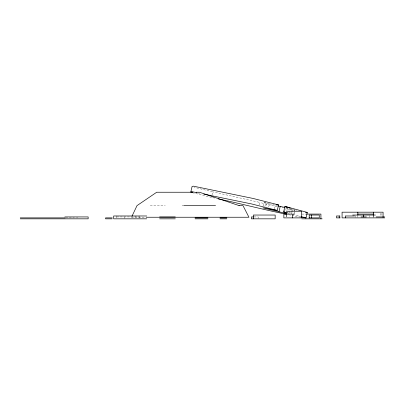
<?xml version="1.0" encoding="UTF-8"?>
<svg xmlns="http://www.w3.org/2000/svg" width="405" height="405" viewBox="0 0 405 405"><rect width="100%" height="100%" fill="white"/><g stroke="black" fill="none" stroke-linecap="round" stroke-linejoin="round"><path stroke-width="0.3" stroke-dasharray="2.02 1.52" d="M214.544 198.08L211.481 197.392L211.901 195.544M212.038 194.927L212.736 191.848L194.284 187.318M259.311 204.905L259.868 202.444L212.736 191.848M263.301 206.044L264.136 202.348L266.789 202.708L265.953 206.403M264.89 206.525L265.726 202.829L264.136 202.348M268.723 206.849L269.421 203.771L265.726 202.829M274.529 208.788L275.365 205.092M284.71 211.126L285.267 208.666M286.887 210.433L287.444 207.968L286.021 207.568M287.702 213.182L288.679 208.869M289.231 213.055L290.208 208.747L287.995 208.124M290.891 212.827L291.306 210.98M291.448 210.362L291.868 208.514M291.595 214.169L292.01 212.321M292.152 211.704L292.709 209.243L290.208 208.747M294.754 209.385L293.701 215.141L294.951 209.598M150.27 205.629L165.25 205.629M182.073 205.629L183.328 205.629M301.766 214.083L306.539 214.083M116.761 216.933L139.168 216.933M254.067 216.933L258.203 216.933L258.203 218.356M131.509 217.237L145.668 217.237M65.777 217.885L74.383 217.885M76.515 217.885L77.725 217.885M292.015 214.873L293.701 215.141M300.647 217.186L293.407 215.713M277.192 206.52L268.039 204.636L259.868 202.444M197.68 192.851L200.748 193.484M285.631 207.588L288.36 208.16M282.062 207.522L283.262 207.775M285.662 208.281L296.46 210.549M288.608 214.706L292.805 215.592M287.094 212.746L288.826 213.157M211.481 197.392L193.028 192.861M269.421 203.771L277.202 205.71M286.092 207.568L287.727 207.978M292.952 214.265L300.692 216.452M381.9 213.324L381.9 216.174M380.265 213.324L380.265 216.174M373.526 215.713L373.526 217.338M373.278 215.713L373.278 217.338M369.168 215.602L369.168 217.313M357.838 215.713L357.838 217.338M355.21 215.602L355.21 217.313M338.879 216.457L338.879 217.409M286.436 214.863L286.436 217.277M286.224 214.863L286.224 217.277M139.168 215.981L139.168 218.356M135.938 215.981L135.938 216.933M124.78 216.933L124.78 218.356M116.761 215.981L116.761 218.356"/><path stroke-width="0.61" d="M192.476 192.643L190.826 191.995L192.081 186.452L193.403 186.168L252.993 198.435L278.549 204.895L277.298 210.438L262.88 207.892L286.188 213.511L284.295 212.974L284.573 211.744M278.939 212.002L280.194 206.459L277.8 205.861M286.543 212.817L283.637 211.931L284.892 206.388L307.299 212.417L306.048 217.961L301.254 217.308M132.03 216.133L137.001 205.629L156.7 192.238L192.927 192.238M190.826 191.995L192.147 191.712L196.45 192.598M196.131 192.238L199.468 192.238L239.208 205.629M183.769 205.629L215.551 205.629M239.016 205.629L243.005 205.629L248.938 217.237L146.159 217.237M286.224 211.233L301.522 211.233L301.522 217.885L283.849 217.885L283.849 214.083L292.385 214.083L292.385 217.885M306.539 214.083L320.927 214.083L320.927 218.832M357.838 214.083L373.526 214.083M352.679 215.035L375.43 215.035M146.701 215.981L113.689 215.981L113.689 218.832L146.701 218.832M339.83 215.981L336.504 215.981L336.504 217.885L340.094 217.885M354.527 215.981L345.298 215.981L345.298 217.885M64.856 216.933L88.153 216.933L88.153 218.832L20.25 218.832M159.61 216.933L175.284 216.933M253.57 216.933L251.389 216.933L251.389 218.832L275.162 218.832L275.162 215.035L253.343 215.035L253.343 218.832M360.992 216.933L366.383 216.933M376.179 216.933L384.75 216.933M20.25 217.885L65.154 217.885M112.18 217.885L105.563 217.885L105.563 218.832L112.18 218.832M195.058 217.885L207.937 217.885M219.991 217.885L226.815 217.885M308.99 217.885L319.261 217.885L319.261 215.035L309.223 215.035L309.223 217.885M384.75 217.885L342.078 217.885L342.078 212.185L383.069 212.185L383.069 217.313M159.61 218.832L175.284 218.832M195.058 218.832L207.937 218.832M219.991 218.832L226.815 218.832M301.766 218.832L322.132 218.832M305.537 212.367L307.299 212.417M276.114 204.56L278.549 204.895M203.821 194.111L251.738 203.978L277.298 210.438M280.194 206.459L285.029 207.461M286.811 214.326C263.812 209.77 241.167 203.7 218.214 198.906M283.637 211.931L286.517 212.61M284.295 212.974L286.472 213.521M301.285 216.619L306.048 217.961M284.892 206.388L290.122 207.983M373.526 212.185L373.526 215.171M373.278 214.083L373.278 215.171M363.422 215.035L363.422 216.933M357.838 212.185L357.838 215.171M339.77 215.981L339.77 217.885M311.435 215.035L311.435 217.885"/></g></svg>
